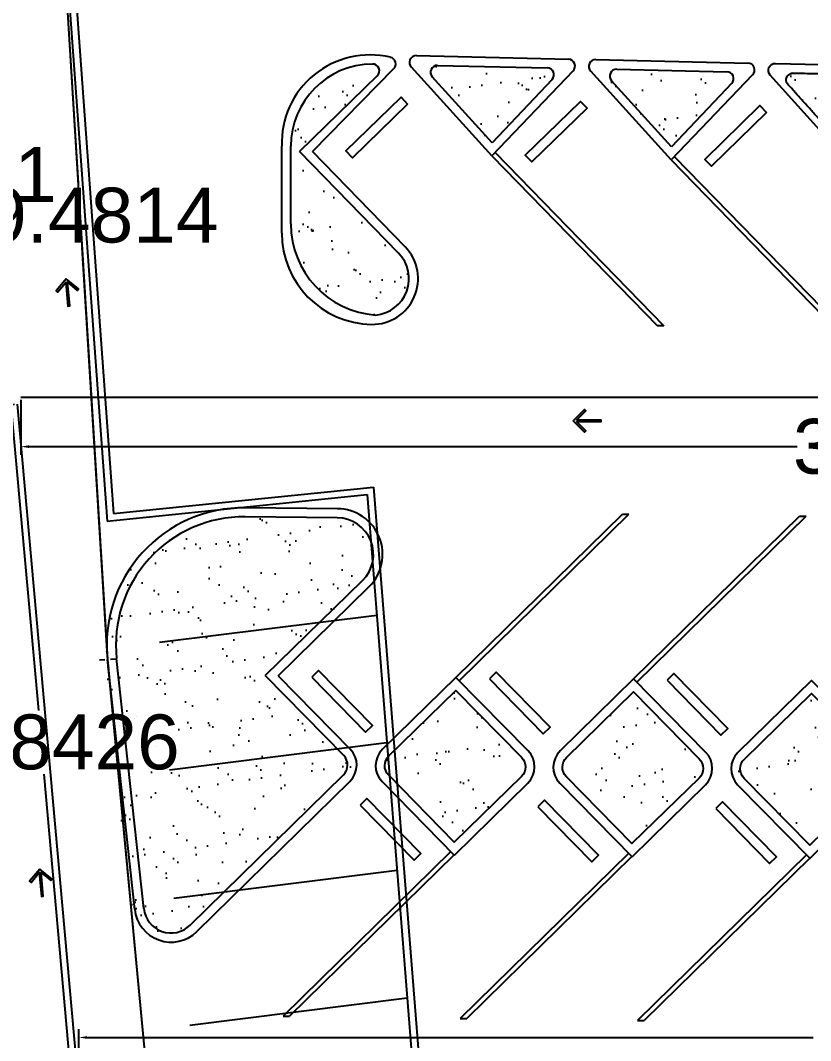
# Model space of a CAD drawing. Header units: millimetres. Extents: x 793 to 3159, y 750 to 2095.
# Drawn here: x 1168.62 to 1185.91, y 1029.64 to 1051.98 of the extents above; entities that cross this region are included whole.
import ezdxf

# ---------------------------------------------------------------- set-up
doc = ezdxf.new("R2010")
doc.units = ezdxf.units.MM
doc.linetypes.add('CONTINUA', pattern=[0])
for name, color, linetype in [('A- SEÑALIZACION VIAL', 250, 'Continuous'), ('A-BANQUETA', 8, 'Continuous'), ('A-VEGETACION', 65, 'Continuous'), ('ESTACIONAMIENTO', 8, 'Continuous'), ('GUARNICIONES', 8, 'Continuous'), ('LINEAS DE PAVIEMENTOS', 9, 'Continuous')]:
    doc.layers.add(name, color=color, linetype=linetype)
doc.styles.get("Standard").update_dxf_attribs({"font": 'arial.ttf'})
doc.dimstyles.get("Standard").update_dxf_attribs({"dimtxt": 1.2, "dimasz": 0.18, "dimexe": 0.18, "dimexo": 0.0625, "dimgap": 0.09, "dimtad": 0, "dimtih": 1, "dimtoh": 1, "dimdec": 4, "dimlfac": -1, "dimzin": 0, "dimdsep": 46, "dimtxsty": 'Standard', "dimcen": 0.09, "dimadec": 0, "dimazin": 0, "dimtfac": 1, "dimtdec": 4, "dimtofl": 0, "dimtmove": 0, "dimatfit": 3, "dimfxl": 1, "dimtolj": 1, "dimtzin": 0, "dimarcsym": 0})
pattern_1 = [(38.034046685, (-507422.76616, -3225674.1471), (-0.49046136111, 0.62699359371), [0, -0.77216, 0, -0.8636, 0, -0.8255]), (8.034046685, (-507422.7662, -3225674.1471), (-0.18225405367, 1.29123713903), [0, -0.41656, 0, -0.69596, 0, -0.2667]), (328.034046685, (-507423.391, -3225674.15295), (0.4512862547, 0.72316484435), [0, -0.254, 0, -0.9144, 0, -1.1938]), (318.034046685, (-507423.391, -3225674.153), (0.9097004168, 1.01153280294), [0, -0.127, 0, -0.59944, 0, -0.6858])]

# ---------------------------------------------------------------- blocks, each defined once
blk = doc.blocks.new('flecha')
at = {"layer": 'A- SEÑALIZACION VIAL'}
h = blk.add_hatch(color=256, dxfattribs=at)
h.dxf.hatch_style = 1
h.paths.add_polyline_path([(2184.893, 719.209), (2184.401, 718.717), (2184.343, 718.775), (2184.736, 719.168), (2183.69, 719.168), (2183.69, 719.25), (2184.736, 719.25), (2184.343, 719.643), (2184.401, 719.701)])
blk.add_lwpolyline([(2184.893, 719.209), (2184.401, 718.717), (2184.343, 718.775), (2184.736, 719.168), (2183.69, 719.168), (2183.69, 719.25), (2184.736, 719.25), (2184.343, 719.643), (2184.401, 719.701)], close=True, dxfattribs=at)
blk = doc.blocks.new('flecha-flat-3')
at = {"layer": 'A- SEÑALIZACION VIAL'}
h = blk.add_hatch(color=256, dxfattribs=at)
h.dxf.hatch_style = 1
h.paths.add_polyline_path([(-1092.2, -359.851), (-1092.447, -359.605), (-1092.2, -359.358), (-1092.171, -359.387), (-1092.368, -359.584), (-1091.845, -359.584), (-1091.845, -359.625), (-1092.368, -359.625), (-1092.171, -359.822)])
blk.add_lwpolyline([(-1092.447, -359.605), (-1092.2, -359.358), (-1092.171, -359.387), (-1092.368, -359.584), (-1091.845, -359.584), (-1091.845, -359.625), (-1092.368, -359.625), (-1092.171, -359.822), (-1092.2, -359.851)], close=True, dxfattribs=at)
blk = doc.blocks.new('flecha-flat-5')
at = {"layer": 'A- SEÑALIZACION VIAL'}
h = blk.add_hatch(color=256, dxfattribs=at)
h.dxf.hatch_style = 1
h.paths.add_polyline_path([(262.274, 1119.646), (262.007, 1119.869), (261.784, 1119.602), (261.815, 1119.576), (261.993, 1119.789), (262.04, 1119.268), (262.08, 1119.272), (262.034, 1119.793), (262.247, 1119.614)])
blk.add_lwpolyline([(262.007, 1119.869), (261.784, 1119.602), (261.815, 1119.576), (261.993, 1119.789), (262.04, 1119.268), (262.08, 1119.272), (262.034, 1119.793), (262.247, 1119.614), (262.274, 1119.646)], close=True, dxfattribs=at)
blk = doc.blocks.new('*D194')
at = {"layer": 'Defpoints', "color": 0, "lineweight": -2, "transparency": 16777216}
for p, q in [((1169.259, 1057.427), (1169.142, 1057.42)), ((1169.333, 1057.251), (1169.881, 1048.412)), ((1170.515, 1038.167), (1169.968, 1047.006)), ((1170.464, 1037.983), (1170.347, 1037.976))]:
    blk.add_line(p, q, dxfattribs=at)
at = {"layer": 'Defpoints', "color": 0, "transparency": 16777216}
for p in [(1169.322, 1057.431, 293.722), (1170.527, 1037.987, -292.896), (1170.527, 1037.987)]:
    blk.add_point(p, dxfattribs=at)
for points in [[(1169.363, 1057.253), (1169.303, 1057.249), (1169.322, 1057.431)], [(1170.545, 1038.168), (1170.485, 1038.165), (1170.527, 1037.987)]]:
    blk.add_solid(points, dxfattribs=at)
at = {"layer": 'Defpoints', "color": 0, "transparency": 16777216, "insert": (1169.924, 1047.709), "char_height": 1.2, "attachment_point": 5}
blk.add_mtext('\\A1;19.4814', dxfattribs=at)
blk = doc.blocks.new('*D195')
at = {"layer": 'Defpoints', "color": 0, "lineweight": -2, "transparency": 16777216}
for p, q in [((1170.589, 1037.993), (1170.706, 1038.004)), ((1170.543, 1037.808), (1171.429, 1028.454)), ((1172.448, 1017.695), (1171.562, 1027.049)), ((1172.527, 1017.522), (1172.644, 1017.533))]:
    blk.add_line(p, q, dxfattribs=at)
at = {"layer": 'Defpoints', "color": 0, "transparency": 16777216}
for p in [(1170.527, 1037.987, -292.896), (1172.465, 1017.516, -292.896), (1172.465, 1017.516)]:
    blk.add_point(p, dxfattribs=at)
for points in [[(1170.573, 1037.81), (1170.514, 1037.805), (1170.527, 1037.987)], [(1172.478, 1017.698), (1172.418, 1017.693), (1172.465, 1017.516)]]:
    blk.add_solid(points, dxfattribs=at)
at = {"layer": 'Defpoints', "color": 0, "transparency": 16777216, "insert": (1171.496, 1027.752), "char_height": 1.2, "attachment_point": 5}
blk.add_mtext('\\A1;20.5622', dxfattribs=at)
blk = doc.blocks.new('*D227')
at = {"layer": 'Defpoints', "color": 0, "lineweight": -2, "transparency": 16777216}
for p, q in [((1167.476, 1053.934), (1165.701, 1053.76)), ((1165.898, 1053.599), (1166.318, 1049.296)), ((1166.874, 1043.596), (1166.454, 1047.899)), ((1168.488, 1043.573), (1166.713, 1043.4))]:
    blk.add_line(p, q, dxfattribs=at)
at = {"layer": 'Defpoints', "color": 0, "transparency": 16777216}
for p in [(1167.539, 1053.94), (1168.55, 1043.579), (1166.892, 1043.417)]:
    blk.add_point(p, dxfattribs=at)
for points in [[(1165.928, 1053.602), (1165.868, 1053.596), (1165.881, 1053.778)], [(1166.904, 1043.599), (1166.845, 1043.593), (1166.892, 1043.417)]]:
    blk.add_solid(points, dxfattribs=at)
at = {"layer": 'Defpoints', "color": 0, "transparency": 16777216, "insert": (1166.386, 1048.598), "char_height": 1.2, "attachment_point": 5}
blk.add_mtext('\\A1;10.4101', dxfattribs=at)
blk = doc.blocks.new('*D228')
at = {"layer": 'Defpoints', "color": 0, "lineweight": -2, "transparency": 16777216}
for p, q in [((1168.488, 1043.573), (1168.232, 1043.55)), ((1168.427, 1043.387), (1169.012, 1036.873)), ((1169.722, 1028.963), (1169.137, 1035.477)), ((1169.815, 1028.79), (1169.559, 1028.767))]:
    blk.add_line(p, q, dxfattribs=at)
at = {"layer": 'Defpoints', "color": 0, "transparency": 16777216}
for p in [(1168.55, 1043.579), (1169.739, 1028.783), (1169.878, 1028.796)]:
    blk.add_point(p, dxfattribs=at)
for points in [[(1168.457, 1043.39), (1168.397, 1043.385), (1168.411, 1043.567)], [(1169.752, 1028.965), (1169.693, 1028.96), (1169.739, 1028.783)]]:
    blk.add_solid(points, dxfattribs=at)
at = {"layer": 'Defpoints', "color": 0, "transparency": 16777216, "insert": (1169.075, 1036.175), "char_height": 1.2, "attachment_point": 5}
blk.add_mtext('\\A1;14.8426', dxfattribs=at)
blk = doc.blocks.new('*D240')
at = {"layer": 'Defpoints', "color": 0, "lineweight": -2, "transparency": 16777216}
for p, q in [((1168.627, 1043.671), (1168.627, 1042.468)), ((1208.475, 1043.671), (1208.475, 1042.468)), ((1168.807, 1042.648), (1185.612, 1042.648)), ((1208.295, 1042.648), (1191.49, 1042.648))]:
    blk.add_line(p, q, dxfattribs=at)
at = {"layer": 'Defpoints', "color": 0, "transparency": 16777216}
for p in [(1168.627, 1043.733), (1208.475, 1043.733), (1208.475, 1042.648)]:
    blk.add_point(p, dxfattribs=at)
for points in [[(1168.807, 1042.678), (1168.807, 1042.618), (1168.627, 1042.648)], [(1208.295, 1042.678), (1208.295, 1042.618), (1208.475, 1042.648)]]:
    blk.add_solid(points, dxfattribs=at)
at = {"layer": 'Defpoints', "color": 0, "transparency": 16777216, "insert": (1188.551, 1042.648), "char_height": 1.2, "attachment_point": 5}
blk.add_mtext('\\A1;39.8471', dxfattribs=at)
blk = doc.blocks.new('*D241')
at = {"layer": 'Defpoints', "color": 0, "lineweight": -2, "transparency": 16777216}
for p, q in [((1169.896, 1028.661), (1169.896, 1029.892)), ((1208.136, 1028.661), (1208.136, 1029.892)), ((1170.076, 1029.712), (1185.963, 1029.712)), ((1207.956, 1029.712), (1192.069, 1029.712))]:
    blk.add_line(p, q, dxfattribs=at)
at = {"layer": 'Defpoints', "color": 0, "transparency": 16777216}
for p in [(1208.136, 1029.712), (1169.896, 1028.599), (1208.136, 1028.599)]:
    blk.add_point(p, dxfattribs=at)
for points in [[(1170.076, 1029.742), (1170.076, 1029.682), (1169.896, 1029.712)], [(1207.956, 1029.742), (1207.956, 1029.682), (1208.136, 1029.712)]]:
    blk.add_solid(points, dxfattribs=at)
at = {"layer": 'Defpoints', "color": 0, "transparency": 16777216, "insert": (1189.016, 1029.712), "char_height": 1.2, "attachment_point": 5}
blk.add_mtext('\\A1;38.2396', dxfattribs=at)

msp = doc.modelspace()

# ---------------------------------------------------------------- hatches: boundary and pattern name
at = {"layer": 'A-VEGETACION', "linetype": 'CONTINUA'}
h = msp.add_hatch(dxfattribs=at)
h.set_pattern_fill('ACET-2D-AR-SAND', color=256, scale=0.02, angle=0.534047)
h.set_pattern_definition(pattern_1)
edge = h.paths.add_edge_path()
edge.add_arc((1176.37655, 1049.19732), 1.84739, 80.374719, 185.46322)
edge.add_line((1174.53755, 1049.02144), (1174.53755, 1047.52386))
edge.add_arc((1176.53755, 1047.52386), 2, 180, 265.89836)
edge.add_arc((1176.32035, 1046.32554), 0.8, 275.317766, 404.195547)
edge.add_line((1176.89393, 1046.88323), (1174.72568, 1049.11323))
edge.add_line((1174.72568, 1049.11323), (1176.68544, 1051.01871))
h = msp.add_hatch(dxfattribs=at)
h.set_pattern_fill('ACET-2D-AR-SAND', color=256, scale=0.02, angle=0.534047)
h.set_pattern_definition(pattern_1)
h.paths.add_polyline_path([(1180.61848, 1050.93369), (1177.27897, 1051.00588), (1178.93792, 1049.29967)])
h = msp.add_hatch(dxfattribs=at)
h.set_pattern_fill('ACET-2D-AR-SAND', color=256, scale=0.02, angle=0.534047)
h.set_pattern_definition(pattern_1)
h.paths.add_polyline_path([(1184.54462, 1050.84195), (1181.2051, 1050.91414), (1182.86406, 1049.20794)])
h = msp.add_hatch(dxfattribs=at)
h.set_pattern_fill('ACET-2D-AR-SAND', color=256, scale=0.02, angle=0.534047)
h.set_pattern_definition(pattern_1)
h.paths.add_polyline_path([(1188.41163, 1050.76522), (1185.12396, 1050.83629), (1186.75716, 1049.15657)])
h = msp.add_hatch(dxfattribs=at)
h.set_pattern_fill('ACET-2D-AR-SAND', color=256, scale=0.02, angle=0.534047)
h.set_pattern_definition(pattern_1)
edge = h.paths.add_edge_path()
edge.add_line((1201.41721, 1033.76892), (1203.41741, 1035.70122))
edge.add_line((1203.41741, 1035.70122), (1205.62657, 1033.45567))
edge.add_line((1205.62657, 1033.45567), (1203.41391, 1031.25424))
edge.add_arc((1204.11315, 1030.82979), 0.81798, 148.741564, 271.419956)
edge.add_arc((1204.48925, 1031.86494), 1.88673, 259.129045, 315.06679)
edge.add_arc((1204.53571, 1031.78853), 1.8, 315.743958, 359.464954)
edge.add_line((1206.33564, 1031.77172), (1206.40144, 1038.82371))
edge.add_arc((1205.0949, 1038.81006), 1.3066, 0.598542, 128.247847)
edge.add_line((1204.28603, 1039.83619), (1199.7721, 1035.41402))
edge.add_line((1199.7721, 1035.41402), (1201.41721, 1033.76892))
edge = h.paths.add_edge_path()
edge.add_line((1173.97838, 1037.63227), (1175.90246, 1035.67198))
edge.add_line((1175.90246, 1035.67198), (1172.35442, 1032.18947))
edge.add_arc((1171.79403, 1032.7604), 0.8, 186.193966, 314.465953, ccw=False)
edge.add_line((1170.9987, 1032.67408), (1170.41943, 1038.0116))
edge.add_arc((1173.20309, 1038.3137), 2.8, 89.407326, 186.193966, ccw=False)
edge.add_line((1173.23205, 1041.11355), (1175.55192, 1041.08956))
edge.add_arc((1175.54364, 1040.2896), 0.8, -45.562915, 89.407326, ccw=False)
edge.add_line((1176.10374, 1039.71838), (1173.97838, 1037.63227))
h = msp.add_hatch(dxfattribs=at)
h.set_pattern_fill('ACET-2D-AR-SAND', color=256, scale=0.02, angle=0.534047)
h.set_pattern_definition(pattern_1)
h.paths.add_polyline_path([(1178.14585, 1037.3133), (1176.4682, 1035.66663), (1178.11211, 1033.99178), (1179.78991, 1035.63859)])
h = msp.add_hatch(dxfattribs=at)
h.set_pattern_fill('ACET-2D-AR-SAND', color=256, scale=0.02, angle=0.534047)
h.set_pattern_definition(pattern_1)
h.paths.add_polyline_path([(1182.03315, 1037.27976), (1180.3555, 1035.6331), (1181.99941, 1033.95825), (1183.67721, 1035.60505)])
h = msp.add_hatch(dxfattribs=at)
h.set_pattern_fill('ACET-2D-AR-SAND', color=256, scale=0.02, angle=0.534047)
h.set_pattern_definition(pattern_1)
h.paths.add_polyline_path([(1185.92446, 1037.24214), (1184.24681, 1035.59547), (1185.89073, 1033.92062), (1187.56852, 1035.56743)])

# ---------------------------------------------------------------- linework, layer by layer
at = {"layer": 'A-BANQUETA', "linetype": 'CONTINUA', "ltscale": 0.5}
for p, q in [((1177.2833, 1051.20844, -292.89587), (1180.60948, 1051.13104, -292.89587)), ((1178.93395, 1049.01686, -292.89587), (1177.17252, 1050.95391, -292.89587)), ((1177.74432, 1050.9954, -292.89587), (1180.1477, 1050.9413, -292.89587)), ((1181.20948, 1051.12372, -292.89587), (1184.53721, 1051.04602, -292.89587)), ((1176.42782, 1050.76823, -292.89587), (1174.72568, 1049.11323, -292.89587)), ((1176.78463, 1050.91816, -292.89587), (1175.0085, 1049.10926, -292.89587)), ((1178.94094, 1049.30285, -292.89587), (1177.62997, 1050.74453, -292.89587)), ((1180.71081, 1050.87353, -292.89587), (1178.93463, 1049.01752, -292.89587)), ((1182.86009, 1048.92512, -292.89587), (1181.0987, 1050.86919, -292.89587)), ((1181.6674, 1050.91058, -292.89587), (1184.07613, 1050.85627, -292.89587)), ((1184.63853, 1050.78851, -292.89587), (1182.86077, 1048.92578, -292.89587)), ((1180.25322, 1050.68818, -292.89587), (1178.94094, 1049.30285, -292.89587)), ((1182.86627, 1049.21028, -292.89587), (1181.55286, 1050.6599, -292.89587)), ((1184.18181, 1050.60332, -292.89587), (1182.86627, 1049.21028, -292.89587)), ((1174.33755, 1047.32539, -292.89587), (1174.33755, 1049.22579, -292.89587)), ((1174.53755, 1047.52386, -292.89587), (1174.53755, 1049.22579, -292.89587)), ((1176.89393, 1046.88323, -292.89587), (1174.72568, 1049.11323, -292.89587)), ((1177.03732, 1047.02265, -292.89587), (1175.0085, 1049.10926, -292.89587)), ((1178.93463, 1049.01752, -292.89587), (1182.55468, 1045.29449, -292.89587)), ((1179.00632, 1049.08724, -292.89587), (1182.69544, 1045.29318, -292.89587)), ((1182.86009, 1048.92512, -292.89587), (1186.42686, 1045.2584, -292.89587)), ((1182.93177, 1048.99485, -292.89587), (1186.56834, 1045.25637, -292.89587)), ((1180.60639, 1047.29932, -292.89587), (1180.60612, 1047.29906, -292.89587)), ((1184.53252, 1047.20758, -292.89587), (1184.53157, 1047.20666, -292.89587)), ((1182.69544, 1045.29318, -292.89587), (1182.55468, 1045.29449, -292.89587)), ((1175.55192, 1041.08956, -292.89587), (1173.53798, 1041.11039, -292.89587)), ((1175.55398, 1041.28954, -292.89587), (1173.54005, 1041.31038, -292.89587)), ((1178.14936, 1037.59523, -292.89587), (1181.7906, 1041.16793, -292.89587)), ((1178.21941, 1037.52387, -292.89587), (1181.93048, 1041.16639, -292.89587)), ((1181.7906, 1041.16793, -292.89587), (1181.93048, 1041.16639, -292.89587)), ((1182.03666, 1037.5617, -292.89587), (1185.66716, 1041.12515, -292.89587)), ((1182.10671, 1037.49033, -292.89587), (1185.80845, 1041.12371, -292.89587)), ((1185.66716, 1041.12515, -292.89587), (1185.80845, 1041.12371, -292.89587)), ((1173.97609, 1037.6346, -292.89587), (1176.10374, 1039.71838, -292.89587)), ((1174.26023, 1037.63064, -292.89587), (1176.24377, 1039.57558, -292.89587)), ((1179.89731, 1039.3109, -292.89587), (1179.9007, 1039.30745, -292.89587)), ((1183.78461, 1039.27737, -292.89587), (1183.788, 1039.27391, -292.89587)), ((1171.12055, 1032.51344, -292.89587), (1170.52653, 1037.98685, -292.89587)), ((1171.31938, 1032.53502, -292.89587), (1170.72536, 1038.00843, -292.89587)), ((1173.97609, 1037.6346, -292.89587), (1175.69232, 1035.88608, -292.89587)), ((1174.26023, 1037.63064, -292.89587), (1175.83505, 1036.02617, -292.89587)), ((1172.33617, 1032.17156, -292.89587), (1175.68836, 1035.46183, -292.89587)), ((1172.47627, 1032.02882, -292.89587), (1175.82846, 1035.3191, -292.89587)), ((1178.03783, 1033.78194, -292.89587), (1174.36639, 1030.17831, -292.89587)), ((1181.92794, 1033.74555, -292.89587), (1178.24292, 1030.13022, -292.89587)), ((1178.10788, 1033.71057, -292.89587), (1174.50781, 1030.17699, -292.89587)), ((1181.99799, 1033.67418, -292.89587), (1178.38433, 1030.1289, -292.89587)), ((1185.81804, 1033.70916, -292.89587), (1182.12272, 1030.08209, -292.89587)), ((1185.88809, 1033.63779, -292.89587), (1182.26414, 1030.08077, -292.89587)), ((1174.36639, 1030.17831, -292.89587), (1174.50781, 1030.17699, -292.89587)), ((1178.24292, 1030.13022, -292.89587), (1178.38433, 1030.1289, -292.89587)), ((1182.12272, 1030.08209, -292.89587), (1182.26414, 1030.08077, -292.89587))]:
    msp.add_line(p, q, dxfattribs=at)
at = {"layer": 'A-BANQUETA', "linetype": 'CONTINUA', "ltscale": 0.5, "elevation": -292.89587}
for points in [[(1185.13721, 1051.03897), (1188.39079, 1050.9641, -0.66544351), (1188.49211, 1050.70659), (1186.71565, 1048.90728), (1185.02642, 1050.78444, -0.67092069)], [(1176.67668, 1035.45423, -0.41421356), (1176.68063, 1035.87847), (1178.14665, 1037.31247), (1179.58462, 1035.84745, -0.41421356), (1179.58065, 1035.42322), (1178.11209, 1033.9918)], [(1180.56398, 1035.4207, -0.41421356), (1180.56793, 1035.84494), (1182.03395, 1037.27894), (1183.47192, 1035.81391, -0.41421356), (1183.46795, 1035.38968), (1181.99939, 1033.95827)], [(1184.45408, 1035.3843, -0.41421356), (1184.45804, 1035.80855), (1185.92406, 1037.24255), (1187.36203, 1035.77752, -0.41421356), (1187.35806, 1035.35329), (1185.88949, 1033.92188)]]:
    msp.add_lwpolyline(points, format="xyb", close=True, dxfattribs=at)
for points in [[(1177.09222, 1050.14883), (1175.88425, 1048.97314), (1175.73941, 1049.12195), (1176.94738, 1050.29765)], [(1181.01836, 1050.0571), (1179.81039, 1048.8814), (1179.66555, 1049.03022), (1180.87351, 1050.20592)], [(1184.94449, 1049.96536), (1183.73652, 1048.78966), (1183.59168, 1048.93848), (1184.79965, 1050.11418)], [(1174.99215, 1037.59933), (1176.17233, 1036.39574), (1176.3206, 1036.54113), (1175.14043, 1037.74473)], [(1178.87945, 1037.5658), (1180.05962, 1036.36221), (1180.2079, 1036.5076), (1179.02773, 1037.71119)], [(1182.76675, 1037.53227), (1183.94692, 1036.32867), (1184.0952, 1036.47407), (1182.91503, 1037.67766)], [(1176.05117, 1034.79635), (1177.23134, 1033.59276), (1177.37962, 1033.73815), (1176.19944, 1034.94174)], [(1179.94127, 1034.75996), (1181.12144, 1033.55637), (1181.26972, 1033.70176), (1180.08955, 1034.90535)], [(1183.83138, 1034.72357), (1185.01155, 1033.51997), (1185.15983, 1033.66537), (1183.97965, 1034.86896)]]:
    msp.add_lwpolyline(points, close=True, dxfattribs=at)
for points in [[(1178.11447, 1033.70387), (1179.72075, 1035.28048, 0.41421356), (1179.72734, 1035.98756), (1178.14936, 1037.59523), (1176.54053, 1036.02121, 0.41421356), (1176.53394, 1035.31413), (1178.11192, 1033.70646)], [(1182.00177, 1033.67034), (1183.60805, 1035.24695, 0.41421356), (1183.61464, 1035.95403), (1182.03666, 1037.5617), (1180.42783, 1035.98768, 0.41421356), (1180.42124, 1035.2806), (1181.99922, 1033.67292)], [(1185.89187, 1033.63394), (1187.49815, 1035.21056, 0.41421356), (1187.50474, 1035.91763), (1185.92676, 1037.52531), (1184.31794, 1035.95128, 0.41421356), (1184.31135, 1035.24421), (1185.88933, 1033.63653)]]:
    msp.add_lwpolyline(points, format="xyb", dxfattribs=at)
at = {"layer": 'A-BANQUETA', "linetype": 'CONTINUA', "ltscale": 0.5}
for centre, radius, start, end in [((1176.26933, 1049.29095, -292.89587), 1.93288, 76.678053, 181.932107), ((1176.68006, 1051.0257, -292.89587), 0.15, 314.195547, 76.660004), ((1177.28006, 1051.05848, -292.89587), 0.15, 88.761636, 224.195547), ((1176.33755, 1049.22579, -292.89587), 1.8, 90.496325, 180), ((1176.32326, 1050.87577, -292.89587), 0.15, 314.195547, 90.496325), ((1177.74095, 1050.84544, -292.89587), 0.15, 88.710365, 222.281378), ((1180.60624, 1050.98107, -292.89587), 0.15, 314.195547, 88.761636), ((1181.20624, 1050.97376, -292.89587), 0.15, 88.761636, 224.195547), ((1184.53397, 1050.89605, -292.89587), 0.15, 314.195547, 88.761636), ((1181.66402, 1050.76062, -292.89587), 0.15, 88.708452, 222.17762), ((1176.53755, 1047.52386, -292.89587), 2, 180, 265.89836), ((1176.33755, 1047.32539, -292.89587), 2, 180, 269.014724), ((1176.32035, 1046.32554, -292.89587), 1, 269.014724, 44.195547), ((1176.32035, 1046.32554, -292.89587), 0.8, 275.317766, 44.195547), ((1173.50902, 1038.31054, -292.89587), 3, 89.407326, 186.193966), ((1173.50902, 1038.31054, -292.89587), 2.8, 89.407326, 186.193966), ((1175.54364, 1040.2896, -292.89587), 1, 314.437085, 89.407326), ((1175.54364, 1040.2896, -292.89587), 0.8, 314.437085, 89.407326), ((1175.47822, 1035.67593, -292.89587), 0.5, 314.465953, 44.465953), ((1175.47822, 1035.67593, -292.89587), 0.3, 314.465953, 44.465953), ((1171.91588, 1032.59976, -292.89587), 0.8, 186.193966, 314.465953), ((1171.91588, 1032.59976, -292.89587), 0.6, 186.193966, 314.465953)]:
    msp.add_arc(centre, radius, start, end, dxfattribs=at)
for centre, start_param, end_param in [((1180.14432, 1050.79134, -292.89587), 0.04111143, 2.34772646), ((1184.07275, 1050.70631, -292.89587), 0.04264618, 2.34769308)]:
    msp.add_ellipse(centre, major_axis=(0.10457, -0.10754), ratio=1, start_param=start_param, end_param=end_param, dxfattribs=at)
msp.add_rational_spline([(1186.72275, 1049.12154, -292.89587), (1187.40861, 1049.81967, -292.89587), (1188.09447, 1050.5178, -292.89587), (1188.16354, 1050.58811, -292.89587), (1188.12643, 1050.67941, -292.89587), (1188.08931, 1050.77071, -292.89587), (1187.99078, 1050.77289, -292.89587), (1186.75928, 1050.80012, -292.89587), (1185.52777, 1050.82736, -292.89587), (1185.42922, 1050.82954, -292.89587), (1185.38811, 1050.73994, -292.89587), (1185.34701, 1050.65034, -292.89587), (1185.41295, 1050.57706, -292.89587), (1186.06785, 1049.8493, -292.89587), (1186.72275, 1049.12154, -292.89587)], [1, 1, 1, 0.835747306044, 1, 0.835747306044, 1, 1, 1, 0.835686242029, 1, 0.835686242029, 1, 1, 1], degree=2, knots=[0, 0, 0, 1, 1, 2.16260804, 2.16260804, 3.32521607, 3.32521607, 4.32521607, 4.32521607, 5.4880465, 5.4880465, 6.65087692, 6.65087692, 7.65087692, 7.65087692, 7.65087692], dxfattribs=at)
at = {"layer": 'Defpoints'}
for p, q in [((1169.3217, 1057.43095, 293.722), (1170.52653, 1037.98685, -292.89587)), ((1170.52653, 1037.98685, -292.89587), (1172.46467, 1017.51615, -292.89587))]:
    msp.add_line(p, q, dxfattribs=at)
at = {"layer": 'Defpoints', "color": 40, "true_color": 0xfaa21b}
msp.add_line((1168.55001, 1043.57899), (1169.87753, 1028.79586), dxfattribs=at)
at = {"layer": 'Defpoints', "color": 2}
msp.add_line((1168.62746, 1043.73305), (1208.47453, 1043.73305), dxfattribs=at)
at = {"layer": 'ESTACIONAMIENTO'}
for p, q in [((1176.41714, 1038.95366, 292.7564), (1171.66036, 1038.35648, 292.7564)), ((1176.63865, 1036.15949, 292.7564), (1171.88187, 1035.56231, 292.7564)), ((1176.86017, 1033.36532, 292.7564), (1171.97612, 1032.75216, 292.7564)), ((1177.08168, 1030.57115, 292.7564), (1172.3249, 1029.97397, 292.7564))]:
    msp.add_line(p, q, dxfattribs=at)
at = {"layer": 'GUARNICIONES'}
for p, q in [((1169.4713, 1057.44189, 293.597), (1170.65965, 1041.1841, 292.83078)), ((1170.65965, 1041.1841, 292.78457), (1176.3449, 1041.76294, 292.81157)), ((1176.3449, 1041.76294, 292.85253), (1177.43169, 1028.05411, 292.64091))]:
    msp.add_line(p, q, dxfattribs=at)
at = {"layer": 'LINEAS DE PAVIEMENTOS'}
for p, q in [((1169.3217, 1057.43095, 293.597), (1170.5213, 1041.01924, 292.82353)), ((1170.5213, 1041.01924, 292.78384), (1176.20749, 1041.59818, 292.81084)), ((1176.20749, 1041.59818, 292.85017), (1177.27057, 1028.18848, 292.64317))]:
    msp.add_line(p, q, dxfattribs=at)

# ---------------------------------------------------------------- block references
for name, p in [('flecha-flat-3', (2273.16005, 1402.81611, -292.89587)), ('flecha-flat-5', (907.03763, -86.46831, -292.89587))]:
    msp.add_blockref(name, p)
at = {"layer": 'A-BANQUETA', "linetype": 'CONTINUA', "ltscale": 0.5, "xscale": -0.5, "yscale": 0.4999999999999999, "zscale": 0.5, "rotation": 275.0519961021757}
msp.add_blockref('flecha', (907.61708, -73.54445, 293.72089), dxfattribs=at)

# ---------------------------------------------------------------- dimensions: what is measured, and where the dimension line sits
at = {"layer": 'Defpoints'}
for p1, p2, picture, middle in [((1169.3217, 1057.43095, 293.722), (1170.52653, 1037.98685, -292.89587), '*D194', (1169.92412, 1047.7089)), ((1170.52653, 1037.98685, -292.89587), (1172.46467, 1017.51615, -292.89587), '*D195', (1171.4956, 1027.7515))]:
    dim = msp.add_aligned_dim(p1=p1, p2=p2, distance=0, dimstyle='Standard', dxfattribs=at)
    dim.commit()
    dim.dimension.update_dxf_attribs({"geometry": picture, "text_midpoint": middle})
at = {"layer": 'Defpoints', "color": 1}
for p1, p2, distance, picture, middle in [((1167.53856, 1053.93982), (1168.55001, 1043.57899), -1.66594, '*D227', (1166.38622, 1048.59754)), ((1168.55001, 1043.57899), (1169.87753, 1028.79586), -0.13954, '*D228', (1169.07479, 1036.17494))]:
    dim = msp.add_aligned_dim(p1=p1, p2=p2, distance=distance, dimstyle='Standard', dxfattribs=at)
    dim.commit()
    dim.dimension.update_dxf_attribs({"geometry": picture, "text_midpoint": middle})
at = {"layer": 'Defpoints', "color": 2}
for base, p1, p2, picture, middle in [((1208.47453, 1042.64821), (1168.62746, 1043.73305), (1208.47453, 1043.73305), '*D240', (1188.551, 1042.64821)), ((1208.13611, 1029.71238), (1169.89648, 1028.59898), (1208.13611, 1028.59898), '*D241', (1189.0163, 1029.71238))]:
    dim = msp.add_linear_dim(base=base, p1=p1, p2=p2, dimstyle='Standard', dxfattribs=at)
    dim.commit()
    dim.dimension.update_dxf_attribs({"geometry": picture, "text_midpoint": middle})

doc.saveas('drawing.dxf')
